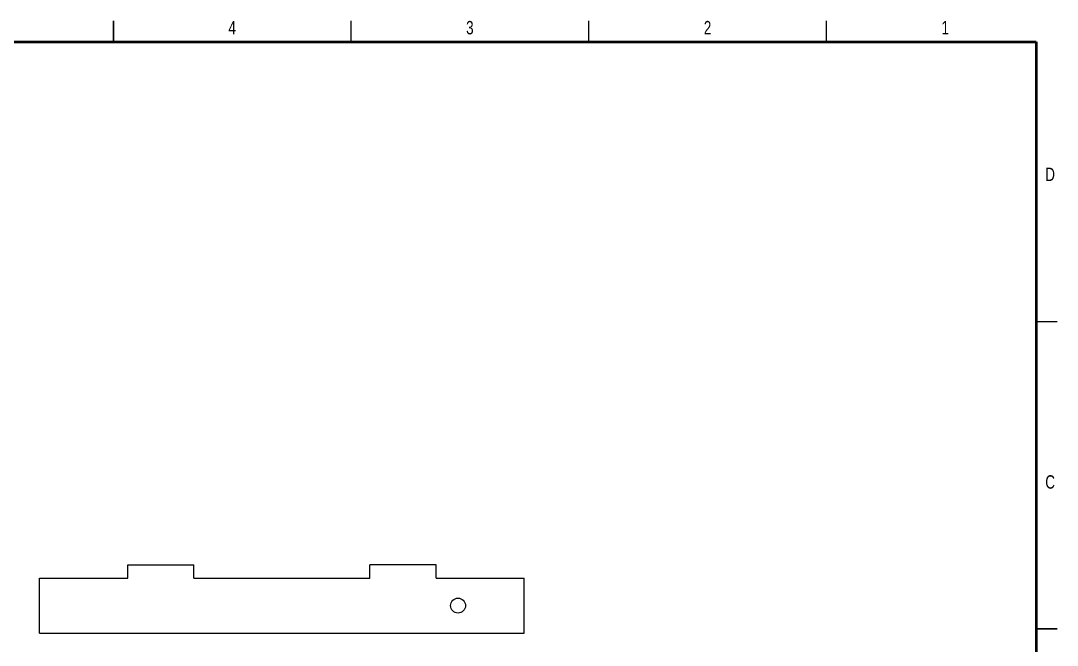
# Model space of a CAD drawing. Header units: millimetres. Extents: x 0 to 860, y 0 to 556.
# Drawn here: x 389.7 to 860.4, y 272 to 555.7 of the extents above; entities that cross this region are included whole.
import ezdxf

# ---------------------------------------------------------------- set-up
doc = ezdxf.new("R2010")
doc.units = ezdxf.units.MM
doc.styles.add('SLDTEXTSTYLE0', font='TXT', dxfattribs={"width": 0.75})

msp = doc.modelspace()

# ---------------------------------------------------------------- linework, layer by layer
at = {"color": 7, "linetype": 'Continuous', "lineweight": 25}
for p, q in [((431.8, 555.62), (431.8, 546.1)), ((431.8, 546.1), (431.8, 555.62)), ((539.75, 546.1), (539.75, 555.62)), ((647.7, 546.1), (647.7, 555.62)), ((755.65, 546.1), (755.65, 555.62)), ((850.9, 419.1), (860.42, 419.1)), ((438.28, 308.53), (468.28, 308.53)), ((438.28, 302.53), (438.28, 308.53)), ((468.28, 302.53), (468.28, 308.53)), ((548.28, 302.53), (548.28, 308.53)), ((578.28, 308.53), (548.28, 308.53)), ((578.28, 302.53), (578.28, 308.53)), ((398.28, 277.53), (398.28, 302.53)), ((398.28, 302.53), (438.28, 302.53)), ((468.28, 302.53), (548.28, 302.53)), ((578.28, 302.53), (618.28, 302.53)), ((618.28, 277.53), (618.28, 302.53)), ((860.42, 279.4), (850.9, 279.4)), ((850.9, 279.4), (860.42, 279.4)), ((398.28, 277.53), (618.28, 277.53))]:
    msp.add_line(p, q, dxfattribs=at)
at = {"color": 7, "linetype": 'Continuous', "lineweight": 50}
for p, q in [((12.7, 546.1), (850.9, 546.1)), ((850.9, 546.1), (850.9, 12.7))]:
    msp.add_line(p, q, dxfattribs=at)
at = {"color": 7, "linetype": 'Continuous', "lineweight": 25}
msp.add_circle((588.28, 290.03), 3.4, dxfattribs=at)

# ---------------------------------------------------------------- texts
at = {"color": 7, "linetype": 'Continuous', "lineweight": 0, "char_height": 6.1, "attachment_point": 2, "style": 'SLDTEXTSTYLE0'}
for s, insert in [('4', (485.71, 555.56)), ('3', (593.66, 555.56)), ('2', (701.61, 555.56)), ('1', (809.56, 555.56)), ('D', (857.18, 488.93)), ('C', (857.19, 349.23))]:
    msp.add_mtext(s, dxfattribs=dict(at, insert=insert))

doc.saveas('drawing.dxf')
